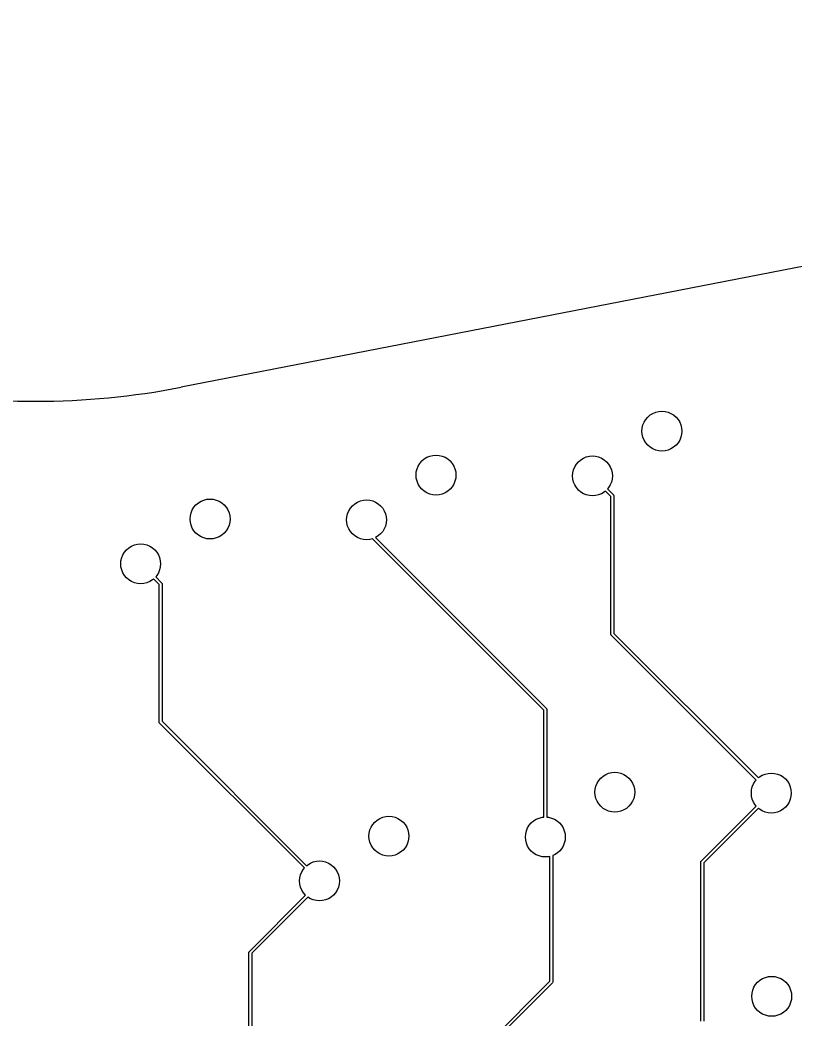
# Model space of a CAD drawing. Extents: x 101 to 518, y -308 to -134.
# Drawn here: x 255.1 to 319.3, y -217 to -134.4 of the extents above; entities that cross this region are included whole.
import ezdxf

# ---------------------------------------------------------------- set-up
doc = ezdxf.new("R2010")
doc.units = 0
doc.layers.add('BLACK', color=7, linetype='CONTINUOUS')

msp = doc.modelspace()

# ---------------------------------------------------------------- linework, layer by layer
at = {"layer": 'BLACK', "linetype": 'CONTINUOUS'}
for p, q in [((424.711961, -134.376322), (268.442894, -164.75692)), ((307.273019, -167.049909), (307.493781, -166.914626)), ((307.493781, -166.914626), (307.732987, -166.815544)), ((307.732987, -166.815544), (307.984748, -166.755101)), ((307.984748, -166.755101), (308.242865, -166.734787)), ((308.242865, -166.734787), (308.500982, -166.755101)), ((308.500982, -166.755101), (308.752743, -166.815544)), ((308.752743, -166.815544), (308.991949, -166.914626)), ((308.991949, -166.914626), (309.212711, -167.049909)), ((306.673622, -167.874909), (306.772704, -167.635703)), ((306.772704, -167.635703), (306.907987, -167.414941)), ((306.907987, -167.414941), (307.076139, -167.218061)), ((307.076139, -167.218061), (307.273019, -167.049909)), ((309.212711, -167.049909), (309.409591, -167.218061)), ((309.409591, -167.218061), (309.577743, -167.414941)), ((309.577743, -167.414941), (309.713026, -167.635703)), ((309.713026, -167.635703), (309.812108, -167.874909)), ((306.592865, -168.384787), (306.613179, -168.12667)), ((306.613179, -168.642904), (306.592865, -168.384787)), ((306.613179, -168.12667), (306.673622, -167.874909)), ((309.812108, -167.874909), (309.872551, -168.12667)), ((309.872551, -168.12667), (309.892865, -168.384787)), ((309.892865, -168.384787), (309.872551, -168.642904)), ((306.673622, -168.894665), (306.613179, -168.642904)), ((306.772704, -169.133871), (306.673622, -168.894665)), ((306.907987, -169.354633), (306.772704, -169.133871)), ((307.076139, -169.551513), (306.907987, -169.354633)), ((309.577743, -169.354633), (309.409591, -169.551513)), ((309.713026, -169.133871), (309.577743, -169.354633)), ((309.812108, -168.894665), (309.713026, -169.133871)), ((309.872551, -168.642904), (309.812108, -168.894665)), ((307.273019, -169.719665), (307.076139, -169.551513)), ((307.493781, -169.854948), (307.273019, -169.719665)), ((307.732987, -169.95403), (307.493781, -169.854948)), ((307.984748, -170.014473), (307.732987, -169.95403)), ((308.242865, -170.034787), (307.984748, -170.014473)), ((308.500982, -170.014473), (308.242865, -170.034787)), ((308.752743, -169.95403), (308.500982, -170.014473)), ((308.991949, -169.854948), (308.752743, -169.95403)), ((309.212711, -169.719665), (308.991949, -169.854948)), ((309.409591, -169.551513), (309.212711, -169.719665)), ((288.072706, -171.270615), (288.207989, -171.049853)), ((288.207989, -171.049853), (288.376141, -170.852973)), ((288.376141, -170.852973), (288.573021, -170.684821)), ((288.573021, -170.684821), (288.793783, -170.549538)), ((288.793783, -170.549538), (289.032989, -170.450456)), ((289.032989, -170.450456), (289.28475, -170.390013)), ((289.28475, -170.390013), (289.542867, -170.369699)), ((289.542867, -170.369699), (289.800984, -170.390013)), ((289.800984, -170.390013), (290.052745, -170.450456)), ((290.052745, -170.450456), (290.291951, -170.549538)), ((290.291951, -170.549538), (290.512713, -170.684821)), ((290.512713, -170.684821), (290.709593, -170.852973)), ((290.709593, -170.852973), (290.877745, -171.049853)), ((290.877745, -171.049853), (291.013028, -171.270615)), ((301.15931, -171.119911), (301.327462, -170.923031)), ((301.327462, -170.923031), (301.524342, -170.754879)), ((301.524342, -170.754879), (301.745104, -170.619596)), ((301.745104, -170.619596), (301.98431, -170.520514)), ((301.98431, -170.520514), (302.236071, -170.460071)), ((302.236071, -170.460071), (302.494188, -170.439757)), ((302.494188, -170.439757), (302.752305, -170.460071)), ((302.752305, -170.460071), (303.004066, -170.520514)), ((303.004066, -170.520514), (303.243272, -170.619596)), ((303.243272, -170.619596), (303.464034, -170.754879)), ((303.464034, -170.754879), (303.660914, -170.923031)), ((303.660914, -170.923031), (303.829066, -171.119911)), ((287.892867, -172.019699), (287.913181, -171.761582)), ((287.913181, -171.761582), (287.973624, -171.509821)), ((287.973624, -171.509821), (288.072706, -171.270615)), ((291.013028, -171.270615), (291.11211, -171.509821)), ((291.11211, -171.509821), (291.172553, -171.761582)), ((291.172553, -171.761582), (291.192867, -172.019699)), ((300.844188, -172.089757), (300.864502, -171.83164)), ((300.864502, -171.83164), (300.924945, -171.579879)), ((300.924945, -171.579879), (301.024027, -171.340673)), ((301.024027, -171.340673), (301.15931, -171.119911)), ((303.829066, -171.119911), (303.964349, -171.340673)), ((303.964349, -171.340673), (304.063431, -171.579879)), ((304.063431, -171.579879), (304.123874, -171.83164)), ((304.123874, -171.83164), (304.144188, -172.089757)), ((287.913181, -172.277816), (287.892867, -172.019699)), ((287.973624, -172.529577), (287.913181, -172.277816)), ((288.072706, -172.768783), (287.973624, -172.529577)), ((291.11211, -172.529577), (291.013028, -172.768783)), ((291.172553, -172.277816), (291.11211, -172.529577)), ((291.192867, -172.019699), (291.172553, -172.277816)), ((300.864502, -172.347874), (300.844188, -172.089757)), ((300.924945, -172.599635), (300.864502, -172.347874)), ((301.024027, -172.838841), (300.924945, -172.599635)), ((304.063431, -172.599635), (303.964349, -172.838841)), ((304.123874, -172.347874), (304.063431, -172.599635)), ((304.144188, -172.089757), (304.123874, -172.347874)), ((288.207989, -172.989545), (288.072706, -172.768783)), ((288.376141, -173.186425), (288.207989, -172.989545)), ((288.573021, -173.354577), (288.376141, -173.186425)), ((288.793783, -173.48986), (288.573021, -173.354577)), ((289.032989, -173.588942), (288.793783, -173.48986)), ((290.291951, -173.48986), (290.052745, -173.588942)), ((290.512713, -173.354577), (290.291951, -173.48986)), ((290.709593, -173.186425), (290.512713, -173.354577)), ((290.877745, -172.989545), (290.709593, -173.186425)), ((291.013028, -172.768783), (290.877745, -172.989545)), ((301.15931, -173.059603), (301.024027, -172.838841)), ((301.327462, -173.256483), (301.15931, -173.059603)), ((301.524342, -173.424635), (301.327462, -173.256483)), ((301.745104, -173.559918), (301.524342, -173.424635)), ((303.464034, -173.424635), (303.243272, -173.559918)), ((303.565569, -173.337915), (303.464034, -173.424635)), ((304.019188, -173.791533), (303.565569, -173.337915)), ((303.829066, -173.059603), (303.742346, -173.161138)), ((303.742346, -173.161138), (304.232576, -173.651368)), ((303.964349, -172.838841), (303.829066, -173.059603)), ((269.676144, -174.487884), (269.873024, -174.319732)), ((269.873024, -174.319732), (270.093786, -174.184449)), ((270.093786, -174.184449), (270.332992, -174.085367)), ((270.332992, -174.085367), (270.584753, -174.024924)), ((270.584753, -174.024924), (270.84287, -174.00461)), ((270.84287, -174.00461), (271.100987, -174.024924)), ((271.100987, -174.024924), (271.352748, -174.085367)), ((271.352748, -174.085367), (271.591954, -174.184449)), ((271.591954, -174.184449), (271.812716, -174.319732)), ((271.812716, -174.319732), (272.009596, -174.487884)), ((282.824344, -174.389791), (283.045106, -174.254508)), ((283.045106, -174.254508), (283.284312, -174.155426)), ((283.284312, -174.155426), (283.536073, -174.094983)), ((283.536073, -174.094983), (283.79419, -174.074669)), ((283.79419, -174.074669), (284.052307, -174.094983)), ((284.052307, -174.094983), (284.304068, -174.155426)), ((284.304068, -174.155426), (284.543274, -174.254508)), ((284.543274, -174.254508), (284.764036, -174.389791)), ((289.28475, -173.649385), (289.032989, -173.588942)), ((289.542867, -173.669699), (289.28475, -173.649385)), ((289.800984, -173.649385), (289.542867, -173.669699)), ((290.052745, -173.588942), (289.800984, -173.649385)), ((301.98431, -173.659), (301.745104, -173.559918)), ((302.236071, -173.719443), (301.98431, -173.659)), ((302.494188, -173.739757), (302.236071, -173.719443)), ((302.752305, -173.719443), (302.494188, -173.739757)), ((303.004066, -173.659), (302.752305, -173.719443)), ((303.243272, -173.559918), (303.004066, -173.659)), ((304.019188, -185.169932), (304.019188, -173.791533)), ((304.232576, -173.651368), (304.248121, -173.67031)), ((304.248121, -173.67031), (304.248122, -173.670311)), ((304.248122, -173.670311), (304.259054, -173.696706)), ((304.259054, -173.696706), (304.263197, -173.706707)), ((304.263197, -173.706707), (304.266786, -173.715371)), ((304.266786, -173.715371), (304.269188, -173.739757)), ((304.269188, -173.739757), (304.269188, -185.118155)), ((269.213184, -175.396493), (269.273627, -175.144732)), ((269.273627, -175.144732), (269.372709, -174.905526)), ((269.372709, -174.905526), (269.507992, -174.684764)), ((269.507992, -174.684764), (269.676144, -174.487884)), ((272.009596, -174.487884), (272.177748, -174.684764)), ((272.177748, -174.684764), (272.313031, -174.905526)), ((272.313031, -174.905526), (272.412113, -175.144732)), ((272.412113, -175.144732), (272.472556, -175.396493)), ((282.224947, -175.214791), (282.324029, -174.975585)), ((282.324029, -174.975585), (282.459312, -174.754823)), ((282.459312, -174.754823), (282.627464, -174.557943)), ((282.627464, -174.557943), (282.824344, -174.389791)), ((284.764036, -174.389791), (284.960916, -174.557943)), ((284.960916, -174.557943), (285.129068, -174.754823)), ((285.129068, -174.754823), (285.264351, -174.975585)), ((285.264351, -174.975585), (285.363433, -175.214791)), ((269.19287, -175.65461), (269.213184, -175.396493)), ((269.213184, -175.912727), (269.19287, -175.65461)), ((269.273627, -176.164488), (269.213184, -175.912727)), ((272.472556, -175.912727), (272.412113, -176.164488)), ((272.472556, -175.396493), (272.49287, -175.65461)), ((272.49287, -175.65461), (272.472556, -175.912727)), ((282.14419, -175.724669), (282.164504, -175.466552)), ((282.164504, -175.982786), (282.14419, -175.724669)), ((282.164504, -175.466552), (282.224947, -175.214791)), ((282.224947, -176.234547), (282.164504, -175.982786)), ((285.363433, -175.214791), (285.423876, -175.466552)), ((285.423876, -175.982786), (285.363433, -176.234547)), ((285.423876, -175.466552), (285.44419, -175.724669)), ((285.44419, -175.724669), (285.423876, -175.982786)), ((269.372709, -176.403694), (269.273627, -176.164488)), ((269.507992, -176.624456), (269.372709, -176.403694)), ((269.676144, -176.821336), (269.507992, -176.624456)), ((269.873024, -176.989488), (269.676144, -176.821336)), ((272.009596, -176.821336), (271.812716, -176.989488)), ((272.177748, -176.624456), (272.009596, -176.821336)), ((272.313031, -176.403694), (272.177748, -176.624456)), ((272.412113, -176.164488), (272.313031, -176.403694)), ((282.324029, -176.473753), (282.224947, -176.234547)), ((282.459312, -176.694515), (282.324029, -176.473753)), ((282.627464, -176.891395), (282.459312, -176.694515)), ((285.129068, -176.694515), (284.960916, -176.891395)), ((285.264351, -176.473753), (285.129068, -176.694515)), ((285.363433, -176.234547), (285.264351, -176.473753)), ((270.093786, -177.124771), (269.873024, -176.989488)), ((270.332992, -177.223853), (270.093786, -177.124771)), ((270.584753, -177.284296), (270.332992, -177.223853)), ((270.84287, -177.30461), (270.584753, -177.284296)), ((271.100987, -177.284296), (270.84287, -177.30461)), ((271.352748, -177.223853), (271.100987, -177.284296)), ((271.591954, -177.124771), (271.352748, -177.223853)), ((271.812716, -176.989488), (271.591954, -177.124771)), ((282.824344, -177.059547), (282.627464, -176.891395)), ((283.045106, -177.19483), (282.824344, -177.059547)), ((283.284312, -177.293912), (283.045106, -177.19483)), ((283.536073, -177.354355), (283.284312, -177.293912)), ((283.79419, -177.374669), (283.536073, -177.354355)), ((284.052307, -177.354355), (283.79419, -177.374669)), ((284.296617, -177.2957), (284.052307, -177.354355)), ((298.471556, -191.470639), (284.296617, -177.2957)), ((284.764036, -177.059547), (284.547009, -177.19254)), ((284.547009, -177.19254), (298.684945, -191.330475)), ((284.960916, -176.891395), (284.764036, -177.059547)), ((263.624032, -178.610496), (263.759315, -178.389734)), ((263.759315, -178.389734), (263.927467, -178.192854)), ((263.927467, -178.192854), (264.124347, -178.024702)), ((264.124347, -178.024702), (264.345109, -177.889419)), ((264.345109, -177.889419), (264.584315, -177.790337)), ((264.584315, -177.790337), (264.836076, -177.729894)), ((264.836076, -177.729894), (265.094193, -177.70958)), ((265.094193, -177.70958), (265.35231, -177.729894)), ((265.35231, -177.729894), (265.604071, -177.790337)), ((265.604071, -177.790337), (265.843277, -177.889419)), ((265.843277, -177.889419), (266.064039, -178.024702)), ((266.064039, -178.024702), (266.260919, -178.192854)), ((266.260919, -178.192854), (266.429071, -178.389734)), ((266.429071, -178.389734), (266.564354, -178.610496)), ((263.444193, -179.35958), (263.464507, -179.101463)), ((263.464507, -179.101463), (263.52495, -178.849702)), ((263.52495, -178.849702), (263.624032, -178.610496)), ((266.564354, -178.610496), (266.663436, -178.849702)), ((266.663436, -178.849702), (266.723879, -179.101463)), ((266.723879, -179.101463), (266.744193, -179.35958)), ((263.464507, -179.617697), (263.444193, -179.35958)), ((263.52495, -179.869458), (263.464507, -179.617697)), ((263.624032, -180.108664), (263.52495, -179.869458)), ((263.759315, -180.329426), (263.624032, -180.108664)), ((266.564354, -180.108664), (266.429071, -180.329426)), ((266.663436, -179.869458), (266.564354, -180.108664)), ((266.723879, -179.617697), (266.663436, -179.869458)), ((266.744193, -179.35958), (266.723879, -179.617697)), ((263.927467, -180.526306), (263.759315, -180.329426)), ((264.124347, -180.694458), (263.927467, -180.526306)), ((264.345109, -180.829741), (264.124347, -180.694458)), ((264.584315, -180.928823), (264.345109, -180.829741)), ((264.836076, -180.989266), (264.584315, -180.928823)), ((265.604071, -180.928823), (265.35231, -180.989266)), ((265.843277, -180.829741), (265.604071, -180.928823)), ((266.064039, -180.694458), (265.843277, -180.829741)), ((266.165574, -180.607738), (266.064039, -180.694458)), ((266.619193, -181.061356), (266.165574, -180.607738)), ((266.429071, -180.329426), (266.342351, -180.430961)), ((266.342351, -180.430961), (266.832581, -180.921191)), ((266.832581, -180.921191), (266.848126, -180.940133)), ((266.848126, -180.940133), (266.848127, -180.940134)), ((266.848127, -180.940134), (266.866791, -180.985194)), ((265.094193, -181.00958), (264.836076, -180.989266)), ((265.35231, -180.989266), (265.094193, -181.00958)), ((266.619193, -192.439755), (266.619193, -181.061356)), ((266.866791, -180.985194), (266.869193, -181.00958)), ((266.869193, -181.00958), (266.869193, -192.387978)), ((304.02159, -185.194318), (304.019188, -185.169932)), ((304.040254, -185.239378), (304.02159, -185.194318)), ((304.040259, -185.239383), (304.040254, -185.239378)), ((304.0558, -185.25832), (304.040259, -185.239383)), ((316.048395, -197.250916), (304.0558, -185.25832)), ((304.269188, -185.118155), (316.225172, -197.074139)), ((298.471556, -200.317047), (298.471556, -191.470639)), ((298.684945, -191.330475), (298.70049, -191.349417)), ((298.70049, -191.349417), (298.717421, -191.390294)), ((298.717421, -191.390294), (298.719154, -191.394477)), ((298.719154, -191.394477), (298.721556, -191.418863)), ((298.721556, -191.418863), (298.721556, -200.317047)), ((266.621595, -192.464141), (266.619193, -192.439755)), ((266.640259, -192.509201), (266.621595, -192.464141)), ((266.640264, -192.509206), (266.640259, -192.509201)), ((266.655805, -192.528143), (266.640264, -192.509206)), ((278.6484, -204.520739), (266.655805, -192.528143)), ((266.869193, -192.387978), (278.825177, -204.343962)), ((303.835355, -196.682997), (304.087116, -196.622554)), ((304.087116, -196.622554), (304.345233, -196.60224)), ((304.345233, -196.60224), (304.60335, -196.622554)), ((304.60335, -196.622554), (304.855111, -196.682997)), ((317.038437, -196.692612), (317.296554, -196.672298)), ((317.296554, -196.672298), (317.554671, -196.692612)), ((302.875072, -197.503156), (303.010355, -197.282394)), ((303.010355, -197.282394), (303.178507, -197.085514)), ((303.178507, -197.085514), (303.375387, -196.917362)), ((303.375387, -196.917362), (303.596149, -196.782079)), ((303.596149, -196.782079), (303.835355, -196.682997)), ((304.855111, -196.682997), (305.094317, -196.782079)), ((305.094317, -196.782079), (305.315079, -196.917362)), ((305.315079, -196.917362), (305.511959, -197.085514)), ((305.511959, -197.085514), (305.680111, -197.282394)), ((305.680111, -197.282394), (305.815394, -197.503156)), ((315.826393, -197.573214), (315.961676, -197.352452)), ((315.961676, -197.352452), (316.048395, -197.250916)), ((316.225172, -197.074139), (316.326708, -196.98742)), ((316.326708, -196.98742), (316.54747, -196.852137)), ((316.54747, -196.852137), (316.786676, -196.753055)), ((316.786676, -196.753055), (317.038437, -196.692612)), ((317.554671, -196.692612), (317.806432, -196.753055)), ((317.806432, -196.753055), (318.045638, -196.852137)), ((318.045638, -196.852137), (318.2664, -196.98742)), ((318.2664, -196.98742), (318.46328, -197.155572)), ((318.46328, -197.155572), (318.631432, -197.352452)), ((318.631432, -197.352452), (318.766715, -197.573214)), ((302.695233, -198.25224), (302.715547, -197.994123)), ((302.715547, -198.510357), (302.695233, -198.25224)), ((302.715547, -197.994123), (302.77599, -197.742362)), ((302.77599, -197.742362), (302.875072, -197.503156)), ((305.815394, -197.503156), (305.914476, -197.742362)), ((305.914476, -197.742362), (305.974919, -197.994123)), ((305.974919, -197.994123), (305.995233, -198.25224)), ((305.995233, -198.25224), (305.974919, -198.510357)), ((315.646554, -198.322298), (315.666868, -198.064181)), ((315.666868, -198.580415), (315.646554, -198.322298)), ((315.666868, -198.064181), (315.727311, -197.81242)), ((315.727311, -197.81242), (315.826393, -197.573214)), ((318.766715, -197.573214), (318.865797, -197.81242)), ((318.865797, -197.81242), (318.92624, -198.064181)), ((318.92624, -198.064181), (318.946554, -198.322298)), ((318.946554, -198.322298), (318.92624, -198.580415)), ((302.77599, -198.762118), (302.715547, -198.510357)), ((302.875072, -199.001324), (302.77599, -198.762118)), ((303.010355, -199.222086), (302.875072, -199.001324)), ((305.815394, -199.001324), (305.680111, -199.222086)), ((305.914476, -198.762118), (305.815394, -199.001324)), ((305.974919, -198.510357), (305.914476, -198.762118)), ((315.727311, -198.832176), (315.666868, -198.580415)), ((315.826393, -199.071382), (315.727311, -198.832176)), ((315.961676, -199.292144), (315.826393, -199.071382)), ((318.766715, -199.071382), (318.631432, -199.292144)), ((318.865797, -198.832176), (318.766715, -199.071382)), ((318.92624, -198.580415), (318.865797, -198.832176)), ((303.178507, -199.418966), (303.010355, -199.222086)), ((303.375387, -199.587118), (303.178507, -199.418966)), ((303.596149, -199.722401), (303.375387, -199.587118)), ((303.835355, -199.821483), (303.596149, -199.722401)), ((304.087116, -199.881926), (303.835355, -199.821483)), ((304.345233, -199.90224), (304.087116, -199.881926)), ((304.60335, -199.881926), (304.345233, -199.90224)), ((304.855111, -199.821483), (304.60335, -199.881926)), ((305.094317, -199.722401), (304.855111, -199.821483)), ((305.315079, -199.587118), (305.094317, -199.722401)), ((305.511959, -199.418966), (305.315079, -199.587118)), ((305.680111, -199.222086), (305.511959, -199.418966)), ((311.493079, -203.948997), (316.048395, -199.393679)), ((316.225172, -199.570456), (311.706467, -204.089161)), ((316.048395, -199.393679), (315.961676, -199.292144)), ((316.326708, -199.657176), (316.225172, -199.570456)), ((316.54747, -199.792459), (316.326708, -199.657176)), ((316.786676, -199.891541), (316.54747, -199.792459)), ((317.038437, -199.951984), (316.786676, -199.891541)), ((317.296554, -199.972298), (317.038437, -199.951984)), ((317.554671, -199.951984), (317.296554, -199.972298)), ((317.806432, -199.891541), (317.554671, -199.951984)), ((318.045638, -199.792459), (317.806432, -199.891541)), ((318.2664, -199.657176), (318.045638, -199.792459)), ((318.46328, -199.489024), (318.2664, -199.657176)), ((318.631432, -199.292144), (318.46328, -199.489024)), ((284.310358, -200.917305), (284.47851, -200.720425)), ((284.47851, -200.720425), (284.67539, -200.552273)), ((284.67539, -200.552273), (284.896152, -200.41699)), ((284.896152, -200.41699), (285.135358, -200.317908)), ((285.135358, -200.317908), (285.387119, -200.257465)), ((285.387119, -200.257465), (285.645236, -200.237151)), ((285.645236, -200.237151), (285.903353, -200.257465)), ((285.903353, -200.257465), (286.155114, -200.317908)), ((286.155114, -200.317908), (286.39432, -200.41699)), ((286.39432, -200.41699), (286.615082, -200.552273)), ((286.615082, -200.552273), (286.811962, -200.720425)), ((286.811962, -200.720425), (286.980114, -200.917305)), ((297.261678, -200.987364), (297.42983, -200.790484)), ((297.42983, -200.790484), (297.62671, -200.622332)), ((297.62671, -200.622332), (297.847472, -200.487049)), ((297.847472, -200.487049), (298.086678, -200.387967)), ((298.086678, -200.387967), (298.338439, -200.327524)), ((298.338439, -200.327524), (298.471556, -200.317047)), ((298.721556, -200.317047), (298.854673, -200.327524)), ((298.854673, -200.327524), (299.106434, -200.387967)), ((299.106434, -200.387967), (299.34564, -200.487049)), ((299.34564, -200.487049), (299.566402, -200.622332)), ((299.566402, -200.622332), (299.763282, -200.790484)), ((299.763282, -200.790484), (299.931434, -200.987364)), ((283.995236, -201.887151), (284.01555, -201.629034)), ((284.01555, -201.629034), (284.075993, -201.377273)), ((284.075993, -201.377273), (284.175075, -201.138067)), ((284.175075, -201.138067), (284.310358, -200.917305)), ((286.980114, -200.917305), (287.115397, -201.138067)), ((287.115397, -201.138067), (287.214479, -201.377273)), ((287.214479, -201.377273), (287.274922, -201.629034)), ((287.274922, -201.629034), (287.295236, -201.887151)), ((296.96687, -201.699093), (297.027313, -201.447332)), ((297.027313, -201.447332), (297.126395, -201.208126)), ((297.126395, -201.208126), (297.261678, -200.987364)), ((299.931434, -200.987364), (300.066717, -201.208126)), ((300.066717, -201.208126), (300.165799, -201.447332)), ((300.165799, -201.447332), (300.226242, -201.699093)), ((284.01555, -202.145268), (283.995236, -201.887151)), ((284.075993, -202.397029), (284.01555, -202.145268)), ((284.175075, -202.636235), (284.075993, -202.397029)), ((287.214479, -202.397029), (287.115397, -202.636235)), ((287.274922, -202.145268), (287.214479, -202.397029)), ((287.295236, -201.887151), (287.274922, -202.145268)), ((296.946556, -201.95721), (296.96687, -201.699093)), ((296.96687, -202.215327), (296.946556, -201.95721)), ((297.027313, -202.467088), (296.96687, -202.215327)), ((300.226242, -202.215327), (300.165799, -202.467088)), ((300.226242, -201.699093), (300.246556, -201.95721)), ((300.246556, -201.95721), (300.226242, -202.215327)), ((284.310358, -202.856997), (284.175075, -202.636235)), ((284.47851, -203.053877), (284.310358, -202.856997)), ((284.67539, -203.222029), (284.47851, -203.053877)), ((284.896152, -203.357312), (284.67539, -203.222029)), ((286.615082, -203.222029), (286.39432, -203.357312)), ((286.811962, -203.053877), (286.615082, -203.222029)), ((286.980114, -202.856997), (286.811962, -203.053877)), ((287.115397, -202.636235), (286.980114, -202.856997)), ((297.126395, -202.706294), (297.027313, -202.467088)), ((297.261678, -202.927056), (297.126395, -202.706294)), ((297.42983, -203.123936), (297.261678, -202.927056)), ((297.62671, -203.292088), (297.42983, -203.123936)), ((299.763282, -203.123936), (299.566402, -203.292088)), ((299.931434, -202.927056), (299.763282, -203.123936)), ((300.066717, -202.706294), (299.931434, -202.927056)), ((300.165799, -202.467088), (300.066717, -202.706294)), ((279.147475, -204.12196), (279.386681, -204.022878)), ((279.386681, -204.022878), (279.638442, -203.962435)), ((279.638442, -203.962435), (279.896559, -203.942121)), ((279.896559, -203.942121), (280.154676, -203.962435)), ((280.154676, -203.962435), (280.406437, -204.022878)), ((280.406437, -204.022878), (280.645643, -204.12196)), ((285.135358, -203.456394), (284.896152, -203.357312)), ((285.387119, -203.516837), (285.135358, -203.456394)), ((285.645236, -203.537151), (285.387119, -203.516837)), ((285.903353, -203.516837), (285.645236, -203.537151)), ((286.155114, -203.456394), (285.903353, -203.516837)), ((286.39432, -203.357312), (286.155114, -203.456394)), ((297.847472, -203.427371), (297.62671, -203.292088)), ((298.086678, -203.526453), (297.847472, -203.427371)), ((298.338439, -203.586896), (298.086678, -203.526453)), ((298.596556, -203.60721), (298.338439, -203.586896)), ((298.854673, -203.586896), (298.596556, -203.60721)), ((298.959544, -203.561718), (298.854673, -203.586896)), ((298.959544, -213.88636), (298.959544, -203.561718)), ((299.34564, -203.427371), (299.209544, -203.483743)), ((299.209544, -203.483743), (299.209544, -213.938136)), ((299.566402, -203.292088), (299.34564, -203.427371)), ((311.456467, -204.037385), (311.458869, -204.012999)), ((311.456467, -217.199589), (311.456467, -204.037385)), ((311.458869, -204.012999), (311.477533, -203.967939)), ((311.477533, -203.967939), (311.477538, -203.967933)), ((311.477538, -203.967933), (311.493079, -203.948997)), ((311.706467, -204.089161), (311.706467, -217.199589)), ((278.327316, -205.082243), (278.426398, -204.843037)), ((278.426398, -204.843037), (278.561681, -204.622275)), ((278.561681, -204.622275), (278.6484, -204.520739)), ((278.825177, -204.343962), (278.926713, -204.257243)), ((278.926713, -204.257243), (279.147475, -204.12196)), ((280.645643, -204.12196), (280.866405, -204.257243)), ((280.866405, -204.257243), (281.063285, -204.425395)), ((281.063285, -204.425395), (281.231437, -204.622275)), ((281.231437, -204.622275), (281.36672, -204.843037)), ((281.36672, -204.843037), (281.465802, -205.082243)), ((278.246559, -205.592121), (278.266873, -205.334004)), ((278.266873, -205.850238), (278.246559, -205.592121)), ((278.266873, -205.334004), (278.327316, -205.082243)), ((281.465802, -205.082243), (281.526245, -205.334004)), ((281.526245, -205.334004), (281.546559, -205.592121)), ((281.546559, -205.592121), (281.526245, -205.850238)), ((278.327316, -206.101999), (278.266873, -205.850238)), ((278.426398, -206.341205), (278.327316, -206.101999)), ((278.561681, -206.561967), (278.426398, -206.341205)), ((278.729833, -206.758847), (278.561681, -206.561967)), ((281.231437, -206.561967), (281.063285, -206.758847)), ((281.36672, -206.341205), (281.231437, -206.561967)), ((281.465802, -206.101999), (281.36672, -206.341205)), ((281.526245, -205.850238), (281.465802, -206.101999)), ((274.093083, -211.424703), (278.745531, -206.772254)), ((278.937641, -206.933696), (274.306471, -211.564867)), ((278.745531, -206.772254), (278.729833, -206.758847)), ((279.147475, -207.062282), (278.937641, -206.933696)), ((279.386681, -207.161364), (279.147475, -207.062282)), ((279.638442, -207.221807), (279.386681, -207.161364)), ((279.896559, -207.242121), (279.638442, -207.221807)), ((280.154676, -207.221807), (279.896559, -207.242121)), ((280.406437, -207.161364), (280.154676, -207.221807)), ((280.645643, -207.062282), (280.406437, -207.161364)), ((280.866405, -206.926999), (280.645643, -207.062282)), ((281.063285, -206.758847), (280.866405, -206.926999)), ((274.056471, -211.513091), (274.058873, -211.488705)), ((274.056471, -221.296311), (274.056471, -211.513091)), ((274.058873, -211.488705), (274.077537, -211.443645)), ((274.077537, -211.443645), (274.077542, -211.443639)), ((274.077542, -211.443639), (274.093083, -211.424703)), ((274.306471, -211.564867), (274.306471, -220.994535)), ((292.793081, -220.052823), (298.959544, -213.88636)), ((299.172932, -214.026524), (293.006469, -220.192987)), ((299.188478, -214.007582), (299.172932, -214.026524)), ((299.207142, -213.962523), (299.188478, -214.007582)), ((299.209544, -213.938136), (299.207142, -213.962522)), ((299.207142, -213.962522), (299.207142, -213.962523)), ((315.995266, -214.164936), (316.163418, -213.968056)), ((316.163418, -213.968056), (316.360298, -213.799904)), ((316.360298, -213.799904), (316.58106, -213.664621)), ((316.58106, -213.664621), (316.820266, -213.565539)), ((316.820266, -213.565539), (317.072027, -213.505096)), ((317.072027, -213.505096), (317.330144, -213.484782)), ((317.330144, -213.484782), (317.588261, -213.505096)), ((317.588261, -213.505096), (317.840022, -213.565539)), ((317.840022, -213.565539), (318.079228, -213.664621)), ((318.079228, -213.664621), (318.29999, -213.799904)), ((318.29999, -213.799904), (318.49687, -213.968056)), ((318.49687, -213.968056), (318.665022, -214.164936)), ((315.700458, -214.876665), (315.760901, -214.624904)), ((315.760901, -214.624904), (315.859983, -214.385698)), ((315.859983, -214.385698), (315.995266, -214.164936)), ((318.665022, -214.164936), (318.800305, -214.385698)), ((318.800305, -214.385698), (318.899387, -214.624904)), ((318.899387, -214.624904), (318.95983, -214.876665)), ((315.680144, -215.134782), (315.700458, -214.876665)), ((315.700458, -215.392899), (315.680144, -215.134782)), ((315.760901, -215.64466), (315.700458, -215.392899)), ((315.859983, -215.883866), (315.760901, -215.64466)), ((318.899387, -215.64466), (318.800305, -215.883866)), ((318.95983, -215.392899), (318.899387, -215.64466)), ((318.95983, -214.876665), (318.980144, -215.134782)), ((318.980144, -215.134782), (318.95983, -215.392899)), ((315.995266, -216.104628), (315.859983, -215.883866)), ((316.163418, -216.301508), (315.995266, -216.104628)), ((316.360298, -216.46966), (316.163418, -216.301508)), ((316.58106, -216.604943), (316.360298, -216.46966)), ((318.29999, -216.46966), (318.079228, -216.604943)), ((318.49687, -216.301508), (318.29999, -216.46966)), ((318.665022, -216.104628), (318.49687, -216.301508)), ((318.800305, -215.883866), (318.665022, -216.104628)), ((316.820266, -216.704025), (316.58106, -216.604943)), ((317.072027, -216.764468), (316.820266, -216.704025)), ((317.330144, -216.784782), (317.072027, -216.764468)), ((317.588261, -216.764468), (317.330144, -216.784782)), ((317.840022, -216.704025), (317.588261, -216.764468)), ((318.079228, -216.604943), (317.840022, -216.704025))]:
    msp.add_line(p, q, dxfattribs=at)
at = {"layer": 'BLACK'}
msp.add_arc((256.42, -102.9148), 62.999982, -101.0201071, -78.99821129, dxfattribs=at)

doc.saveas('drawing.dxf')
